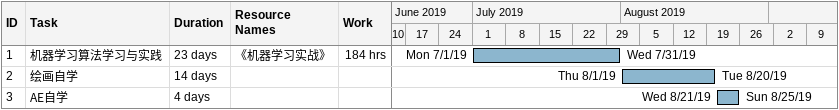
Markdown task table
| ID | Task | Duration | Start | Finish | Resources | Work (h) |
|---|---|---|---|---|---|---|
| 1 | 机器学习算法学习与实践 | 23d | 2019-07-01 | 2019-07-31 | 《机器学习实战》 | 184 |
| 2 | 绘画自学 | 14d | 2019-08-01 | 2019-08-20 |  |  |
| 3 | AE自学 | 4d | 2019-08-21 | 2019-08-25 |  |  |
